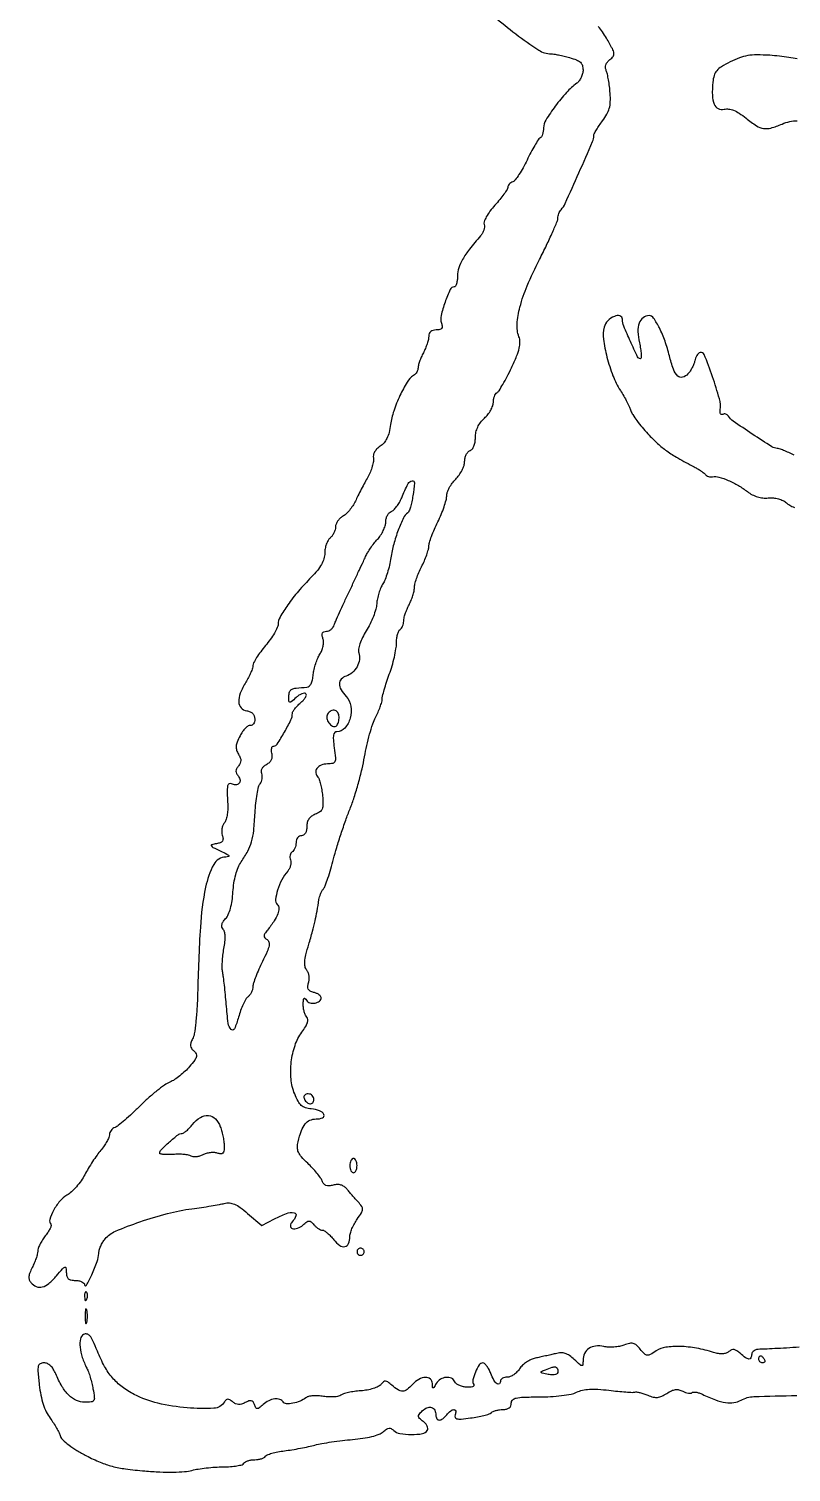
# Model space of a CAD drawing. Extents: x 163 to 1119, y 2 to 1130.
# Drawn here: x 204.5 to 417, y 1.5 to 404 of the extents above; entities that cross this region are included whole.
import ezdxf

# ---------------------------------------------------------------- set-up
doc = ezdxf.new("R2010")
doc.units = 0

msp = doc.modelspace()

# ---------------------------------------------------------------- linework, layer by layer
for points in [[(334.166161, 407.527665, 0.016236), (340.247791, 402.551971, 0.018912), (346.632976, 398.037518, 0.144383), (350.118034, 396.994423, -0.040693), (350.881764, 396.92906, -0.008634), (352.19561, 396.684565, -0.008982), (353.712965, 396.346501, -0.008427), (355.25, 395.947419, -0.025268), (357.168404, 395.30867, -0.092775), (358.250121, 394.635063, -0.13193), (358.808944, 393.756416, -0.076179), (359, 392.5097, -0.06401), (358.86973, 391.496287, -0.047325), (358.481448, 390.433474, -0.048022), (357.910528, 389.482803, -0.074334), (357.234717, 388.806704, 0.04987), (354.393676, 386.228828, 0.023807), (351.263674, 382.410534, 0.019888), (348.621612, 378.542713, 0.140798), (348, 376.379018, -0.040444), (347.926217, 375.468332, -0.043063), (347.706821, 374.601004, -0.047214), (347.385352, 373.896694, -0.124303), (347.001944, 373.501202, 0.111631), (346.483922, 372.992912, 0.010199), (345.530729, 371.445656, 0.012793), (344.467081, 369.526846, 0.009675), (343.395075, 367.36979, -0.015606), (342.294179, 365.218992, -0.020045), (341.143368, 363.318082, -0.018281), (340.080034, 361.831845, -0.13756), (339.393131, 361.320617, 0.059214), (338.86041, 361.040089, 0.059498), (338.409232, 360.642903, 0.065347), (338.102856, 360.194681, 0.117812), (338, 359.764212, -0.143567), (337.825799, 359.170027, -0.013084), (336.950044, 357.880383, -0.016095), (335.794691, 356.375922, -0.011909), (334.425683, 354.78606, 0.022914), (333.067458, 353.136678, 0.033084), (332.037264, 351.553682, 0.035947), (331.403265, 350.203209, 0.185449), (331.403002, 349.392178, -0.109491), (331.504059, 348.715717, -0.056392), (331.347905, 347.869515, -0.052089), (330.978847, 346.994737, -0.05413), (330.440802, 346.227319, 0.013117), (327.348162, 342.506, 0.035574), (325.423463, 339.66866, 0.05086), (324.35582, 337.29891, 0.08059), (324, 335.105644, -0.027152), (323.93533, 333.915647, -0.04276), (323.738145, 332.912283, -0.052616), (323.452352, 332.206303, -0.27703), (323.10858, 332, 0.293434), (321.975117, 331.272134, 0.022267), (320.543192, 327.734183, 0.026937), (319.453269, 324.030374, 0.13574), (319.53339, 321.894796, -0.052071), (319.724095, 320.969633, -0.191732), (319.562362, 320.406406, -0.18313), (319.050588, 320.092598, -0.046986), (318.067388, 320, 0.067179), (317.200518, 319.883, 0.10859), (316.544593, 319.537635, 0.120842), (316.139001, 318.980535, 0.096614), (315.993839, 318.25, -0.057552), (315.890549, 317.382416, -0.020209), (315.550673, 316.172672, -0.019755), (315.066113, 314.86074, -0.021857), (314.493839, 313.635693, 0.017153), (313.92203, 312.441073, 0.017608), (313.438815, 311.220325, 0.017643), (313.095424, 310.134951, 0.067888), (313, 309.435383, -0.080193), (312.907954, 308.865165, -0.05241), (312.632813, 308.256922, -0.051379), (312.228207, 307.704553, -0.066797), (311.75, 307.29969, 0.115266), (309.989032, 305.4914, 0.026364), (307.967049, 301.699716, 0.028135), (306.249497, 297.411181, 0.047151), (305.36332, 293.634058, -0.026651), (304.945745, 291.456995, -0.051068), (304.345031, 289.784603, -0.062932), (303.526257, 288.514449, -0.073248), (302.453055, 287.561198, 0.052065), (301.56115, 286.833917, 0.065002), (300.912547, 285.985773, 0.074351), (300.566539, 285.105748, 0.111179), (300.562643, 284.282688, -0.096457), (300.585094, 283.362557, -0.029225), (300.270263, 281.99554, -0.028075), (299.729331, 280.47084, -0.027219), (299.016137, 279, 0.004298), (298.161902, 277.426301, 0.002749), (297.195245, 275.584032, 0.002762), (296.267897, 273.768312, 0.005154), (295.540215, 272.286067, -0.032949), (294.804702, 270.97709, -0.02812), (293.866784, 269.701546, -0.029098), (292.878156, 268.636994, -0.068302), (292.00165, 268.000883, 0.064454), (291.236124, 267.454222, 0.055054), (290.587985, 266.703116, 0.057551), (290.147536, 265.871302, 0.093268), (290, 265.087261, -0.068639), (289.890125, 264.29065, -0.044567), (289.559375, 263.4204, -0.044187), (289.07415, 262.61201, -0.062371), (288.5, 262, 0.091198), (287.924524, 261.311448, 0.042858), (287.440625, 260.252485, 0.040563), (287.110861, 259.022177, 0.04523), (287, 257.799155, -0.071273), (286.775532, 256.232451, -0.055695), (286.112049, 254.644992, -0.044817), (284.960708, 252.950243, -0.02335), (283.25, 251.050176, 0.018191), (279.679319, 247.165576, 0.023184), (276.694197, 243.323868, 0.022754), (274.541417, 239.955726, 0.131555), (274, 237.933585, -0.11209), (273.788939, 237.003938, -0.021612), (272.971875, 235.471047, -0.022021), (271.839894, 233.731788, -0.018753), (270.5, 232, 0.014948), (269.159818, 230.294804, 0.018811), (268.028125, 228.635626, 0.01719), (267.19357, 227.200115, 0.123682), (267, 226.429556, -0.083082), (266.876575, 225.691892, -0.018383), (266.413598, 224.492284, -0.018624), (265.767899, 223.128998, -0.016988), (265.003738, 221.77417, 0.041035), (263.467376, 218.715606, 0.103978), (263.03339, 216.279006, 0.177825), (263.690141, 214.648545, 0.175476), (265.25, 213.819551, -0.0631), (266.222385, 213.553456, -0.102222), (266.928806, 213.073395, -0.110331), (267.352757, 212.382542, -0.082847), (267.5, 211.5, -0.060685), (267.40899, 210.752902, -0.092138), (267.139247, 210.158793, -0.121704), (266.739151, 209.808854, -0.169474), (266.271904, 209.742699, 0.201271), (265.688369, 209.623117, 0.049354), (264.921369, 208.979712, 0.042759), (264.118687, 208.004605, 0.031509), (263.398897, 206.804488, 0.023497), (262.619046, 205.105251, 0.073114), (262.323621, 203.883819, 0.097525), (262.432167, 202.834661, 0.065272), (262.934404, 201.733429, -0.039271), (263.453259, 200.73618, -0.100606), (263.61472, 199.942548, -0.114272), (263.445586, 199.211593, -0.059515), (262.934966, 198.421639, 0.05065), (262.421714, 197.657582, 0.122399), (262.25668, 197.002276, 0.123095), (262.417979, 196.348341, 0.051529), (262.926114, 195.589028, -0.139938), (263.40478, 194.50158, -0.223994), (263.106591, 193.551537, -0.215554), (262.168325, 193.153362, -0.133358), (261, 193.5, 0.291028), (260.342375, 193.491558, 0.205871), (259.922591, 192.858425, 0.052283), (259.794805, 191.156421, 0.007748), (259.950056, 187.710705, -0.029799), (259.951518, 186.156401, -0.030174), (259.76781, 184.61953, -0.031647), (259.443399, 183.308484, -0.097023), (259.007215, 182.508693, 0.081097), (258.604528, 181.822808, 0.052309), (258.363094, 180.93147, 0.051142), (258.308185, 179.982556, 0.065829), (258.460885, 179.12324, -0.058696), (258.65043, 178.138061, -0.17296), (258.469314, 177.482912, -0.153792), (257.89417, 177.04263, -0.043738), (256.793504, 176.74895, 0.024213), (255.536907, 176.46565, 0.494067), (255.411184, 176.153473, 0.145622), (255.857753, 175.740227, 0.005134), (258, 174.71284, -0.008648), (259.688049, 173.888635, -0.098017), (260.269281, 173.43106, -0.543699), (260.187781, 173.15545, -0.067188), (259.434141, 173.039142, 0.27399), (256.053031, 170.948457, 0.069705), (253.794664, 164.623755, 0.036338), (252.331217, 153.527675, 0.008753), (251.570926, 134.987003, -0.009534), (251.392909, 130.80535, -0.011928), (251.061396, 126.935924, -0.010201), (250.642518, 123.725015, -0.085526), (250.183037, 122.342008, 0.035229), (249.676463, 121.210593, 0.112611), (249.572971, 120.395306, 0.135147), (249.838772, 119.703207, 0.060756), (250.512689, 118.989469, -0.092955), (251.163593, 118.205131, -0.194635), (251.259124, 117.431455, -0.095804), (250.769763, 116.425173, -0.013926), (249.346664, 114.634464, -0.029368), (248.126159, 113.345378, -0.021714), (246.637263, 112.064131, -0.022091), (245.119517, 110.973748, -0.045131), (243.825752, 110.285981, 0.054932), (242.367351, 109.473727, 0.013972), (240.201642, 107.841454, 0.014073), (237.818723, 105.82641, 0.013828), (235.538545, 103.66898, -0.008222), (233.354897, 101.555995, -0.010359), (231.262153, 99.6764, -0.008652), (229.457583, 98.175549, -0.07767), (228.567782, 97.664384, 0.074123), (227.968438, 97.325679, 0.064345), (227.460536, 96.812188, 0.066861), (227.116957, 96.209169, 0.096389), (227, 95.60811, -0.101914), (226.846612, 94.863395, -0.025501), (226.29574, 93.743791, -0.024984), (225.52019, 92.501796, -0.022842), (224.60252, 91.304207, 0.019915), (223.53454, 89.927226, 0.0101), (222.296528, 88.116302, 0.010016), (221.092301, 86.193083, 0.014728), (220.119011, 84.452831, -0.033788), (219.106571, 82.794196, -0.025668), (217.788557, 81.119966, -0.026225), (216.382816, 79.672201, -0.053582), (215.114866, 78.726924, 0.085594), (213.172564, 77.076496, 0.04896), (211.435907, 74.52626, 0.049128), (210.361514, 71.997956, 0.279194), (210.695659, 70.637674, -0.284556), (210.780841, 70.275409, -0.033282), (210.450642, 69.472243, -0.031933), (209.885525, 68.486253, -0.020561), (209.114004, 67.417804, 0.026071), (208.304455, 66.270269, 0.026111), (207.619179, 65.045294, 0.02703), (207.137079, 63.91696, 0.086698), (206.993839, 63.115141, -0.060687), (206.891445, 62.30052, -0.019406), (206.547557, 61.127051, -0.019044), (206.059549, 59.838219, -0.02017), (205.483231, 58.615245, 0.025315), (204.809384, 57.14632, 0.073208), (204.5513, 56.060328, 0.103994), (204.657918, 55.176699, 0.091605), (205.111836, 54.365245, 0.123717), (206.60036, 53.27563, 0.162303), (208.270759, 53.16874, 0.111858), (210.14238, 54.144758, 0.042844), (212.223099, 56.240985, -0.005084), (213.942066, 58.256248, -0.126353), (214.53849, 58.666949, -0.474241), (214.87348, 58.46887, -0.034811), (214.973099, 57.25, 0.0586), (215.115289, 56.154064, 0.150422), (215.525056, 55.47769, 0.137217), (216.272994, 55.111989, 0.04554), (217.5, 55, -0.047804), (218.462641, 54.907753, -0.06508), (219.289403, 54.632813, -0.082155), (219.862818, 54.227789, -0.183835), (220.080948, 53.75, 0.745341), (220.586888, 53.634148, 0.02328), (222.063973, 56.554116, 0.017276), (223.571799, 60.251483, 0.08091), (224.007046, 62.5, -0.064557), (224.153514, 63.415322, -0.031884), (224.559515, 64.522899, -0.030998), (225.134672, 65.635595, -0.039372), (225.804248, 66.577955, -0.118634), (228.659932, 68.696025, -0.016957), (235.506796, 71.336686, -0.020278), (243.167175, 73.653003, -0.030717), (250, 74.978934, 0.004108), (252.67282, 75.351434, 0.004156), (255.328783, 75.766445, 0.004051), (257.634592, 76.16562, 0.016877), (259.012879, 76.464108, -0.080272), (260.449057, 76.589114, -0.082902), (261.83445, 76.251841, -0.057318), (263.411964, 75.351254, -0.018676), (265.516306, 73.682029), (269.506853, 70.266269), (272.987825, 72.133135, -0.031688), (276.30957, 73.652191, -0.133432), (278.471025, 73.869631, -0.470569), (278.984101, 72.986081, -0.108384), (277.912868, 71.312868, 0.18804), (277.43842, 70.232097, 0.34428), (277.967558, 69.49282, 0.158936), (279.430352, 69.534957, 0.098197), (280.919631, 70.427267, -0.022987), (281.986182, 71.306809, -0.154109), (282.626268, 71.531662, -0.191064), (283.204843, 71.323367, -0.038751), (283.979062, 70.525228, 0.038193), (284.543928, 69.941613, 0.037719), (285.193238, 69.448036, 0.04031), (285.827719, 69.106352, 0.103723), (286.33488, 69, -0.145105), (286.888123, 68.83599, -0.028885), (287.728039, 68.218241, -0.028354), (288.654544, 67.357541, -0.023097), (289.546924, 66.338691, 0.065001), (291.18866, 64.753617, 0.207724), (292.639251, 64.41642, 0.261006), (293.645162, 65.249757, 0.092344), (294, 67.154646, -0.071243), (294.140442, 68.135295, -0.027477), (294.599183, 69.43448, -0.026531), (295.259054, 70.809549, -0.029584), (296.039773, 72.055856, 0.014685), (297.256665, 73.875648, 0.127777), (297.547234, 74.795839, 0.168548), (297.307464, 75.622586, 0.030447), (296.289773, 76.888551, -0.003151), (295.505011, 77.762506, -0.002161), (294.625079, 78.763642, -0.002178), (293.785921, 79.735261, -0.00442), (293.136027, 80.508127, 0.071498), (292.388338, 81.187688, 0.081218), (291.510072, 81.59353, 0.075985), (290.499898, 81.714421, 0.053384), (289.364068, 81.555239, -0.04335), (288.196606, 81.367723, -0.109201), (287.349209, 81.491402, -0.132546), (286.732883, 81.937031, -0.079258), (286.278291, 82.725437, 0.063434), (285.803103, 83.613014, 0.016404), (284.817763, 84.906342, 0.016421), (283.58732, 86.318633, 0.016064), (282.258071, 87.657857, -0.020507), (280.508491, 89.452171, -0.078713), (279.663508, 90.757022, -0.106996), (279.397808, 92.038888, -0.056613), (279.596154, 93.657857, -0.025684), (280.509656, 96.760125, -0.083206), (281.542372, 98.633742, -0.125246), (282.863464, 99.641836, -0.100997), (284.618517, 100, 0.099987), (286.396107, 100.359063, 0.429669), (286.736137, 101.260971, 0.197672), (285.58627, 102.288723, 0.060063), (283.258777, 102.80696, -0.051799), (281.605867, 103.146515, -0.107185), (280.467316, 103.797908, -0.087681), (279.562851, 104.956933, -0.026789), (278.623992, 106.981717, -0.072168), (277.622031, 111.138596, -0.052325), (277.679794, 115.906426, -0.05271), (278.7198, 120.5141, -0.077232), (280.640946, 124.191042, 0.023178), (281.627015, 125.666041, 0.057543), (282.165311, 126.846058, 0.090155), (282.286916, 127.753644, 0.186821), (282.002429, 128.397571, -0.093106), (281.618073, 128.959717, -0.035768), (281.298962, 129.854599, -0.033881), (281.083411, 130.900222, -0.035407), (281.015313, 131.95, -0.013887), (281.05617, 133.159157, -0.151185), (281.226589, 133.609661, -0.45085), (281.496444, 133.626394, -0.05534), (281.914388, 133.104283, 0.186393), (282.872467, 132.394267, 0.113032), (284.300409, 132.331249, 0.122489), (285.533466, 132.888967, 0.229471), (286, 133.851984, 0.182674), (285.852675, 134.241775, 0.059531), (285.386162, 134.658551, 0.050135), (284.710156, 135.036719, 0.038539), (283.91034, 135.313196, -0.053673), (282.924907, 135.687519, -0.154121), (282.408663, 136.19425, -0.150125), (282.269446, 136.914885, -0.050077), (282.492959, 137.977815, 0.061483), (282.663643, 138.892304, 0.050332), (282.624968, 139.886798, 0.052188), (282.395787, 140.808417, 0.086392), (281.998304, 141.502044, -0.124031), (281.524461, 142.493272, -0.069472), (281.443337, 143.834766, -0.041526), (281.756026, 145.75618, -0.01152), (282.56353, 148.704056, 0.005568), (283.605841, 152.338768, 0.011457), (284.324343, 155.209797, 0.012439), (284.87355, 157.955283, 0.007972), (285.380637, 161.166573, -0.039875), (285.545328, 161.901747, -0.024569), (285.848849, 162.735284, -0.024569), (286.232656, 163.534988, -0.03989), (286.64315, 164.166573, 0.073629), (287.138714, 165.054437, 0.008923), (287.895232, 167.164556, 0.01044), (288.701839, 169.722008, 0.008426), (289.464066, 172.5, -0.010472), (290.352247, 175.685894, -0.005966), (291.551994, 179.5, -0.005955), (292.851877, 183.31243, -0.009804), (294.052109, 186.5, 0.016974), (295.213117, 189.722765, 0.009975), (296.39218, 193.646875, 0.009971), (297.415398, 197.621061, 0.016741), (298.095322, 201, -0.014174), (298.707875, 204.127034, -0.012833), (299.514675, 207.32065, -0.012973), (300.384593, 210.142238, -0.039509), (301.172446, 211.985191, 0.016245), (301.872009, 213.431654, 0.017118), (302.463156, 214.895729, 0.017003), (302.885094, 216.188359, 0.070494), (303, 216.999308, -0.060916), (303.109671, 217.896145, -0.008727), (303.5875, 219.686443, -0.009807), (304.234243, 221.792947, -0.008232), (305, 224, 0.016471), (305.765648, 226.330007, 0.014503), (306.4125, 228.805933, 0.014727), (306.865289, 231.073481, 0.041934), (307, 232.676866, -0.028862), (307.073503, 233.949161, -0.035119), (307.29375, 235.122015, -0.037754), (307.613836, 236.052539, -0.153807), (308, 236.5, 0.10003), (308.383614, 236.859508, 0.051918), (308.70806, 237.433213, 0.048678), (308.929649, 238.116348, 0.053235), (309.006161, 238.809017, -0.058781), (309.108842, 239.652977, -0.019904), (309.449327, 240.844664, -0.019481), (309.933895, 242.143591, -0.02118), (310.506161, 243.364307, 0.023992), (311.078018, 244.60221, 0.020618), (311.561185, 245.952848, 0.021127), (311.897501, 247.21674, 0.054509), (312, 248.154145, -0.064592), (312.129413, 249.151729, -0.017909), (312.5875, 250.665646, -0.017768), (313.23445, 252.357813, -0.017761), (314, 254, 0.01601), (314.767865, 255.632205, 0.016486), (315.421686, 257.294494, 0.016443), (315.892139, 258.768801, 0.064724), (316.031272, 259.710162, -0.070348), (316.18923, 260.701984, -0.013303), (316.775861, 262.442985, -0.013974), (317.57824, 264.454488, -0.012416), (318.522129, 266.5, 0.015558), (319.464297, 268.575971, 0.016204), (320.261897, 270.678835, 0.016094), (320.832205, 272.536049, 0.065494), (320.990857, 273.704545, -0.084972), (321.170269, 274.727116, -0.036703), (321.731689, 275.995881, -0.034958), (322.542629, 277.289768, -0.038934), (323.5, 278.409091, 0.042868), (324.456731, 279.545621, 0.036369), (325.265625, 280.891015, 0.037931), (325.822007, 282.23388, 0.079408), (326, 283.347557, -0.057041), (326.111631, 284.322899, -0.058533), (326.440625, 285.238807, -0.064772), (326.925896, 285.961784, -0.121564), (327.5, 286.361626, 0.136693), (328.101692, 286.807846, 0.067985), (328.581478, 287.635751, 0.056461), (328.895263, 288.740854, 0.040988), (329, 290.016364, -0.054972), (329.162165, 291.486901, -0.0536), (329.641094, 292.900038, -0.051869), (330.427543, 294.219489, -0.045591), (331.5, 295.41242, 0.039848), (332.456637, 296.45229, 0.036697), (333.265625, 297.658662, 0.038759), (333.824033, 298.845174, 0.090848), (334, 299.805654, -0.045691), (334.077103, 300.647626, -0.045773), (334.305842, 301.46107, -0.049795), (334.641724, 302.130387, -0.113637), (335.041165, 302.525442, 0.114595), (335.588083, 303.068403, 0.009072), (336.651096, 304.831006, 0.011936), (337.843393, 307.009987, 0.008855), (339.059717, 309.470566, 0.012235), (340.490821, 312.701899, 0.039265), (341.217306, 314.939295, 0.060344), (341.415228, 316.653832, 0.089627), (341.138771, 318.136107, -0.10916), (340.620093, 321.670591, -0.047041), (341.410183, 326.393231, -0.035554), (343.445077, 332.317579, -0.016814), (346.856007, 339.647139, 0.005182), (348.826731, 343.636611, 0.007366), (350.488952, 347.225646, 0.00445), (351.810624, 350.26577, 0.100636), (352, 351.197139, -0.052938), (352.064417, 351.803846, -0.036605), (352.258504, 352.466972, -0.036954), (352.542861, 353.084087, -0.060452), (352.880015, 353.55, 0.080868), (354.032563, 355.287139, 0.002099), (357.849149, 363.828769, 0.001726), (361.652785, 372.519303, 0.102635), (362, 374.192997, -0.119105), (362.130052, 374.731207, -0.014651), (362.717914, 375.798421, -0.016655), (363.508088, 377.041865, -0.013051), (364.443961, 378.337642, 0.034231), (365.642972, 380.155139, 0.061843), (366.321958, 381.801319, 0.058395), (366.599849, 383.627422, 0.027359), (366.551153, 386.020921, 0.011796), (366.368408, 387.867612, 0.011629), (366.098103, 389.712446, 0.011569), (365.786571, 391.316052, 0.043001), (365.481766, 392.298044, -0.076822), (365.275726, 393.164075, -0.100931), (365.373534, 393.968763, -0.094568), (365.788197, 394.708844, -0.060106), (366.512148, 395.385224, 0.079451), (367.405081, 396.286308, 0.198489), (367.612711, 397.171479, 0.084433), (367.17665, 398.444756, 0.007918), (365.542551, 401.33718, 0.018607), (364.404638, 403.123076, 0.025647), (363.245005, 404.630297, 0.024215)], [(418.670542, 395.588922, 0.010897), (416.375633, 395.996342, 0.011057), (413.718805, 396.348541, 0.010894), (411.035846, 396.584968, 0.015924), (407.453039, 396.707767, 0.041778), (404.890896, 396.499541, 0.048034), (402.611944, 395.891843, 0.027472), (400, 394.751897, 0.020242), (397.561495, 393.397727, 0.079286), (396.254842, 392.284481, 0.103992), (395.545683, 390.985357, 0.04929), (395.176321, 389.104693, 0.029634), (395.041676, 385.384962, 0.092833), (395.556667, 382.947306, 0.177857), (396.680844, 381.72933, 0.181788), (398.314249, 381.542735, -0.09309), (399.575309, 381.618819, -0.065298), (400.955077, 381.257974, -0.048962), (402.537548, 380.42595, -0.022404), (404.429332, 379.05616, 0.023482), (407.347078, 376.953069, 0.104571), (409.30549, 376.195263, 0.1113), (411.340016, 376.31925, 0.028314), (414.477461, 377.426136, -0.042182), (416.634325, 378.120523, -0.058166), (418.654935, 378.345632, -0.037517)], [(417.801882, 285.080099, 0.009969), (416.31401, 285.815259, 0.012408), (414.901868, 286.436029, 0.010727), (413.701522, 286.898701, 0.086829), (413.122596, 287, -0.142707), (411.642257, 287.431293, -0.004244), (406.166216, 290.983809, -0.005301), (400.853735, 294.576136, -0.103377), (399.497175, 296.004571, 0.089203), (399.184005, 296.353453, 0.095079), (398.775431, 296.561902, 0.099878), (398.335689, 296.598521, 0.109829), (397.932398, 296.45822, -0.18897), (397.602597, 296.398193, -0.22075), (397.347146, 296.583674, -0.115483), (397.217417, 297.037739, -0.045405), (397.245172, 297.691908, 0.102865), (397.020089, 300.818811, 0.014745), (395.074578, 306.969402, 0.008754), (392.781592, 313.186341, 0.399797), (391.65117, 313.717524, 0.114112), (391.184406, 313.43223, 0.053993), (390.734393, 312.883691, 0.049507), (390.367259, 312.178897, 0.049814), (390.146762, 311.417134, -0.048315), (389.900535, 310.556853, -0.025879), (389.442401, 309.550133, -0.02552), (388.863842, 308.562336, -0.036149), (388.244971, 307.753531, -0.145012), (386.745648, 306.819006, -0.266315), (385.394602, 307.165698, -0.115434), (384.183581, 309.05836, -0.025436), (383.079021, 312.780239, 0.025556), (381.852553, 316.909255, 0.032281), (380.285409, 320.571135, 0.031583), (378.662854, 323.32735, 0.248852), (377.395041, 324, 0.165603), (375.736091, 323.435053, 0.143863), (374.65177, 321.943426, 0.096305), (374.288351, 319.551699, 0.045966), (374.702741, 316.456522, -0.014819), (375.040872, 314.747462, -0.025648), (375.206148, 313.309103, -0.024575), (375.221255, 312.228658, -0.403953), (374.984413, 312, -0.288153), (374.214794, 312.483698, -0.005826), (372.186281, 316.827023, -0.010514), (370.378954, 321.051517, -0.096102), (370, 323.004932, 0.340947), (369.287652, 323.928156, 0.169266), (367.724864, 323.804584, 0.09792), (365.903124, 322.53275, 0.127269), (364.908077, 320.765984, 0.098863), (364.701009, 317.465661, 0.02897), (365.676976, 312.454464, 0.02973), (367.338913, 307.261126, 0.048483), (369.41594, 303.131865, -0.011108), (370.340983, 301.591177, -0.01017), (371.225295, 299.96537, -0.01023), (371.955361, 298.48202, -0.032477), (372.357066, 297.452374, 0.067252), (372.858724, 296.390502, 0.014705), (374.011235, 294.724032, 0.01506), (375.470772, 292.861131, 0.013944), (377.076571, 291.039791, 0.019342), (379.793423, 288.343277, 0.031052), (382.329473, 286.288789, 0.025847), (385.41467, 284.323828, 0.009256), (390, 281.837174, -0.015152), (391.001552, 281.278645, -0.016252), (391.943778, 280.672695, -0.015992), (392.716518, 280.102152, -0.070491), (393.106479, 279.693559, 0.104091), (393.441122, 279.386747, 0.059714), (393.944151, 279.164927, 0.055838), (394.528442, 279.055904, 0.060444), (395.106479, 279.083574, -0.11236), (396.871092, 278.986056, -0.031404), (399.492394, 278.053566, -0.03102), (402.309949, 276.634441, -0.034493), (404.827024, 274.921423, 0.046465), (406.138518, 274.074021, 0.046672), (407.582027, 273.484849, 0.046943), (409.101632, 273.176143, 0.048174), (410.638772, 273.160263, -0.043955), (412.05308, 273.157561, -0.042083), (413.466546, 272.909279, -0.044494), (414.727128, 272.453516, -0.071996), (415.679438, 271.830139, 0.049612), (416.602303, 271.16543, 0.024067), (417.895358, 270.497288, 0.023597)], [(419.262299, 36.3641, -0.001495), (415.742526, 36.145339, -0.001768), (412.412988, 35.960202, -0.00154), (409.601367, 35.822518, -0.011198), (408.25, 35.790815, 0.058713), (407.380673, 35.687444, 0.080137), (406.653882, 35.383943, 0.099453), (406.171693, 34.931336, 0.15594), (406, 34.394213, -0.101075), (405.798315, 33.406707, -0.321719), (405.25448, 33.076755, -0.141489), (404.325011, 33.424801, -0.024044), (402.847498, 34.638012, 0.036038), (401.893765, 35.383601, 0.109288), (401.131432, 35.682585, 0.138911), (400.42488, 35.597385, 0.074302), (399.666793, 35.138426, -0.089752), (398.880215, 34.694619, -0.071039), (397.920181, 34.507162, -0.057562), (396.766446, 34.581107, -0.032088), (395.398036, 34.92056, 0.032411), (390.636811, 36.098383, 0.038009), (386.011036, 36.570579, 0.042158), (382.044728, 36.338202, 0.109751), (379.385314, 35.332898, -0.017711), (377.70284, 34.313776, -0.155209), (376.859365, 34.141705, -0.174006), (376.119501, 34.500271, -0.023578), (374.954772, 35.807526, 0.036532), (373.883694, 36.94878, 0.124261), (372.993946, 37.431186, 0.120459), (371.96557, 37.441269, 0.033353), (370.410191, 36.965855, -0.044445), (369.145615, 36.609752, -0.027847), (367.620358, 36.410374, -0.027859), (366.08388, 36.381797, -0.044804), (364.785316, 36.547152, 0.079315), (362.494188, 36.679969, 0.122116), (360.633722, 36.014684, 0.136293), (359.432753, 34.627101, 0.111082), (359, 32.703241, -0.022318), (358.94453, 31.461125, -0.417728), (358.67131, 31.235557, -0.159471), (358.178295, 31.45426, -0.005098), (356.551067, 32.952025, 0.035572), (355.209986, 34.043343, 0.078599), (354.02778, 34.621846, 0.085816), (352.792763, 34.779538, 0.049109), (351.301067, 34.565741, -0.003378), (350.025461, 34.262032, -0.001994), (348.498323, 33.915729, -0.001995), (346.970489, 33.582061, -0.003418), (345.693226, 33.31757, 0.059457), (344.504452, 32.928723, 0.039457), (343.253209, 32.222612, 0.039491), (342.130105, 31.329913, 0.060128), (341.328216, 30.378168, -0.050048), (340.592449, 29.468408, -0.046605), (339.673996, 28.698587, -0.049879), (338.719958, 28.171471, -0.101621), (337.88499, 28, 0.051079), (337.163727, 27.926124, 0.071023), (336.553716, 27.70625, 0.091097), (336.1436, 27.381704, 0.181881), (336, 27, -0.188946), (335.685632, 26.1978, -0.382824), (335.061325, 26.139828, -0.106557), (334.151071, 27.177974, -0.03667), (333.306102, 29, 0.030321), (332.791051, 30.148567, 0.040033), (332.179826, 31.11875, 0.044964), (331.565708, 31.802108, 0.18943), (331.062113, 32, 0.255624), (330.050459, 31.446634, 0.044391), (329.006104, 29.445567, 0.044954), (328.31989, 27.246254, 0.193919), (328.547748, 25.922742, -0.318517), (328.52727, 25.598828, -0.144985), (328.159284, 25.345462, -0.068895), (327.423518, 25.213516, -0.030621), (326.436047, 25.234602, -0.042333), (325.376957, 25.41334, -0.047394), (324.404316, 25.764552, -0.053172), (323.650763, 26.223953, -0.138542), (323.274156, 26.727945, 0.196688), (322.368431, 27.690817, 0.130563), (320.853658, 27.94756, 0.112687), (319.231718, 27.416923, 0.126359), (318.080099, 26.25, -0.004477), (317.404826, 25.114135, -0.262137), (317.202085, 25, -0.400998), (317.065518, 25.130512, -0.006989), (317.030409, 26.25, 0.21495), (316.447554, 27.485396, 0.190165), (315.093195, 27.950308, 0.120345), (313.24314, 27.408865, 0.077902), (311.5, 26, -0.043456), (309.960054, 24.570057, -0.155192), (308.714252, 24.110227, -0.153965), (307.425572, 24.452863, -0.042567), (305.738422, 25.736725, 0.021427), (304.618398, 26.666248, 0.143178), (303.949201, 26.922305, 0.201113), (303.368919, 26.732638, 0.048918), (302.659681, 25.986725, -0.117522), (301.918247, 25.39401, -0.033374), (300.534656, 24.851483, -0.031644), (298.841037, 24.430378, -0.028822), (297.054042, 24.209814, 0.017459), (295.270012, 24.030647, 0.020111), (293.585886, 23.73249, 0.019633), (292.192675, 23.36976, 0.100022), (291.490814, 22.992376, -0.124654), (290.820511, 22.672957, -0.031984), (289.621238, 22.512845, -0.030548), (288.185334, 22.501789, -0.026881), (286.695235, 22.662031, 0.028683), (285.194765, 22.817924, 0.031168), (283.727756, 22.794242, 0.032808), (282.487472, 22.614331, 0.114111), (281.758464, 22.273901, -0.069514), (280.131173, 21.330652, -0.050499), (278.12024, 20.740187, -0.052646), (276.308796, 20.595888, -0.253084), (275.441979, 21.09388, 0.183125), (274.500711, 21.816869, 0.106032), (273.059967, 21.934513, 0.084212), (271.396791, 21.423989, 0.06753), (269.84959, 20.363881, -0.013988), (268.744059, 19.41827, -0.169618), (268.225988, 19.232921, -0.272869), (267.838571, 19.457439, -0.036614), (267.420888, 20.345567, 0.065647), (267.014804, 21.09331, 0.183606), (266.523764, 21.414328, 0.142806), (265.854429, 21.368841, 0.034977), (264.836117, 20.912292, -0.046741), (263.833219, 20.490657, -0.091047), (262.97465, 20.384541, -0.097982), (262.176465, 20.591721, -0.060931), (261.359862, 21.116304, 0.031013), (260.547511, 21.709494, 0.143074), (259.994457, 21.87122, 0.192493), (259.536014, 21.688079, 0.064295), (259.072263, 21.116925, -0.245446), (256.089947, 19.346037, -0.034177), (248.66743, 19.448914, -0.037812), (240.510467, 20.746673, -0.060549), (233.905704, 23.189957, -0.041969), (230.50632, 25.317202, -0.055897), (227.854033, 27.811555, -0.051177), (225.658007, 31.006826, -0.028466), (223.630425, 35.280874, 0.011128), (222.388236, 38.152309, 0.065433), (221.516357, 39.539192, 0.165696), (220.703522, 40.038083, 0.185142), (219.797724, 39.906677, 0.22111), (218.917658, 38.687835, 0.071824), (218.811173, 36.411899, 0.05613), (219.421245, 33.532538, 0.039368), (220.711986, 30.476474, -0.034549), (221.152539, 29.460774, -0.012833), (221.634576, 27.979027, -0.012646), (222.079375, 26.330643, -0.014921), (222.413688, 24.75, -0.01298), (222.780151, 22.367761, -0.170634), (222.595792, 21.508437, -0.233539), (221.93944, 21.094565, -0.02594), (220.117893, 21, -0.109575), (217.8087, 21.512208, -0.085207), (215.689231, 22.982721, -0.065982), (213.759931, 25.456015, -0.034511), (212.016952, 28.959073, 0.040704), (211.349783, 30.259375, 0.066564), (210.564087, 31.214536, 0.081384), (209.687513, 31.797773, 0.106573), (208.749513, 32, 0.115946), (207.675079, 31.747451, 0.228645), (207.150116, 31.07036, 0.074477), (207.06038, 29.607563, 0.006312), (207.438002, 25.845216, 0.021217), (207.88584, 22.98073, 0.029355), (208.544773, 20.465385, 0.033129), (209.402403, 18.325216, 0.048831), (210.451102, 16.595216, -0.016036), (211.382819, 15.263468, -0.014239), (212.266614, 13.82172, -0.014447), (212.987467, 12.478542, -0.041889), (213.378237, 11.5, 0.13336), (214.008833, 10.497221, 0.025176), (215.686985, 9.101039, 0.024423), (217.93224, 7.582191, 0.017319), (220.585047, 6.09383, 0.01965), (224.454385, 4.284688, 0.035969), (227.751665, 3.169423, 0.031185), (231.47634, 2.445746, 0.01126), (236.840744, 1.869376, 0.010125), (241.037933, 1.599275, 0.013865), (244.823218, 1.537624, 0.015064), (247.961122, 1.66814, 0.049632), (250, 2.019969, -0.027498), (251.706507, 2.392764, -0.01211), (253.996726, 2.705877, -0.011943), (256.44734, 2.921524, -0.015704), (258.690983, 2.994423, 0.01792), (260.724267, 3.069508, 0.02467), (262.538662, 3.292112, 0.022931), (263.975379, 3.609259, 0.190793), (264.5, 4, -0.128561), (264.903211, 4.384387, -0.04604), (265.636189, 4.70625, -0.041947), (266.542916, 4.926129, -0.038534), (267.5, 5, 0.036378), (268.454473, 5.069536, 0.0406), (269.353322, 5.276778, 0.044546), (270.076403, 5.579761, 0.133636), (270.464291, 5.942222, -0.164827), (270.948847, 6.342555, -0.020475), (272.264024, 6.782547, -0.022372), (273.920589, 7.182957, -0.016785), (275.773308, 7.47978, 0.009135), (277.85836, 7.781188, 0.006203), (280.220649, 8.197007, 0.006252), (282.492178, 8.655455, 0.01245), (284.27571, 9.085402, -0.020955), (286.184671, 9.511373, -0.00765), (288.917566, 9.958978, -0.007569), (291.924456, 10.35792, -0.008978), (294.77571, 10.640578, 0.016951), (297.635911, 10.970249, 0.024198), (300.141662, 11.470474, 0.026737), (302.131652, 12.083626, 0.094409), (303.273629, 12.769105, -0.034036), (304.204209, 13.492559, -0.114392), (304.92033, 13.766191, -0.15321), (305.559847, 13.658476, -0.078782), (306.223629, 13.176371, 0.15726), (307.94736, 12.293317, 0.03973), (311.126874, 12.03185, 0.038223), (314.247432, 12.26249, 0.220219), (315.593758, 13.151704, 0.159713), (315.72475, 13.694445, 0.087281), (315.550885, 14.36403, 0.071698), (315.105738, 15.056503, 0.056297), (314.44827, 15.661484, -0.024727), (313.404242, 16.50716, -0.191513), (313.129648, 17.058489, -0.19415), (313.310525, 17.643465, -0.025503), (314.199533, 18.628105, -0.098062), (315.494469, 19.494947, -0.176076), (316.756352, 19.552807, -0.197611), (317.661629, 18.801143, -0.122519), (318, 17.440983, 0.125018), (318.25489, 16.437502, 0.280254), (318.908712, 16.057206, 0.164082), (319.88201, 16.406912, 0.052015), (321, 17.5, -0.048038), (322.124485, 18.617023, -0.172705), (323.062134, 18.952962, -0.391944), (323.513013, 18.537042, -0.111719), (323.363435, 17.504714, 0.176654), (323.351662, 16.800138, 0.265284), (323.802809, 16.405105, 0.073528), (324.998927, 16.340731, 0.008746), (327.64482, 16.634342, 0.013922), (329.573399, 16.937369, 0.017103), (331.352853, 17.33136, 0.015662), (332.808602, 17.755361, 0.107143), (333.45, 18.129628, -0.086962), (333.97428, 18.464341, -0.033272), (334.796562, 18.744328, -0.031712), (335.74976, 18.935828, -0.033728), (336.7, 19, 0.053904), (337.703898, 19.108544, 0.109229), (338.421551, 19.440288, 0.132088), (338.848466, 19.993166, 0.099043), (339, 20.750652, -0.199807), (339.377318, 21.657163, -0.14089), (340.356637, 22.194739, -0.049265), (342.376757, 22.44577, -0.006317), (346.75, 22.500652, 0.01487), (349.940847, 22.5953, 0.016141), (353.033881, 22.879634, 0.016197), (355.666529, 23.294609, 0.064977), (357.211462, 23.804017, -0.058194), (358.821129, 24.358995, -0.038744), (360.756053, 24.628332, -0.030386), (363.155234, 24.628589, -0.014735), (366.211462, 24.352433, 0.005306), (368.686748, 24.081627, 0.007262), (370.920728, 23.893897, 0.004947), (372.790488, 23.782665, 0.08087), (373.412291, 23.852514, -0.107305), (373.93146, 23.88342, -0.020547), (374.863182, 23.69899, -0.021044), (375.952266, 23.387481, -0.018009), (377.070404, 22.970838, 0.036325), (378.590449, 22.466974, 0.086524), (379.773098, 22.378293, 0.085676), (380.923112, 22.694969, 0.035114), (382.341055, 23.487812, -0.033282), (383.656529, 24.22969, -0.077451), (384.737276, 24.554986, -0.092713), (385.740505, 24.507674, -0.064935), (386.801459, 24.106256, 0.036615), (387.58889, 23.756309, 0.047389), (388.3544, 23.5606, 0.055464), (388.992181, 23.532025, 0.181804), (389.370024, 23.703357, -0.189932), (389.76437, 23.874755, -0.047652), (390.477568, 23.83147, -0.04185), (391.34425, 23.619837, -0.031686), (392.251507, 23.250608, 0.021837), (395.905561, 21.67898, 0.053053), (398.740883, 20.935294, 0.073162), (401.053749, 20.925013, 0.093654), (403.065796, 21.610555, -0.120692), (406.592581, 22.605347, -0.006163), (418.565753, 22.873321, -0.005094)]]:
    msp.add_lwpolyline(points, format="xyb")
for points in [[(311.580806, 273.779968, -0.014351), (311.267229, 272.125076, -0.019112), (310.88241, 270.643892, -0.01664), (310.481607, 269.45706, -0.151102), (310.150895, 269.029968, 0.129587), (308.937546, 267.592616, 0.020931), (307.493974, 264.192446, 0.02364), (306.220772, 260.249932, 0.029882), (305.439712, 256.5, -0.02009), (305.048012, 254.415871, -0.017937), (304.477941, 252.288517, -0.018298), (303.826872, 250.413948, -0.051885), (303.195204, 249.184314, 0.045225), (302.601518, 248.065449, 0.024623), (302.070377, 246.602275, 0.02434), (301.673317, 245.049268, 0.035265), (301.488259, 243.64621, -0.05432), (301.226062, 242.111134, -0.022644), (300.558329, 240.11615, -0.022083), (299.643486, 238.025168, -0.026634), (298.597269, 236.154085, 0.023101), (297.516496, 234.252843, 0.036059), (296.785815, 232.517954, 0.043002), (296.424782, 231.046354, 0.116007), (296.50636, 229.979962, -0.114), (296.658389, 228.091063, -0.087517), (296.002683, 226.120963, -0.086317), (294.700577, 224.470964, -0.106187), (293.001061, 223.500337, 0.123414), (291.611098, 222.642555, 0.194448), (291.087465, 221.362096, 0.136414), (291.540037, 219.707972, 0.053), (292.977727, 217.793533, -0.15086), (294.260231, 215.142356, -0.102554), (294.080421, 211.771516, -0.114465), (292.628009, 209.019597, -0.21765), (290.396686, 208, 0.213798), (289.793535, 207.729742, 0.142184), (289.461683, 207.035348, 0.061597), (289.409288, 205.735919, 0.01337), (289.655054, 203.5, -0.00961), (289.987584, 200.670795, -0.125549), (289.828735, 199.633878, -0.249873), (289.217293, 199.14016, -0.047425), (287.742913, 199, 0.094475), (286.01914, 198.671361, 0.143679), (284.82486, 197.740286, 0.188173), (284.508034, 196.505729, 0.167699), (285.090399, 195.309601, -0.11463), (285.47474, 194.692646, -0.021128), (285.856222, 193.398336, -0.021695), (286.178902, 191.814552, -0.018258), (286.38573, 190.114892, -0.01741), (286.505934, 187.701403, -0.096948), (286.277003, 186.431389, -0.149175), (285.634254, 185.616424, -0.060952), (284.373477, 184.951896, 0.06036), (283.312868, 184.394471, 0.0904), (282.574376, 183.656895, 0.090675), (282.145071, 182.707961, 0.061075), (282, 181.524751, -0.04629), (281.901925, 180.467675, -0.08799), (281.60147, 179.670792, -0.119045), (281.121696, 179.179028, -0.141116), (280.5, 179, 0.128528), (279.92796, 178.850484, 0.100726), (279.440625, 178.429836, 0.089148), (279.112945, 177.800591, 0.075715), (279, 177.059017, -0.049898), (278.920822, 176.267589, -0.047594), (278.686224, 175.494274, -0.051271), (278.341311, 174.850901, -0.10606), (277.931826, 174.457866, 0.120278), (277.568591, 174.089081, 0.08161), (277.351412, 173.538229, 0.074149), (277.309672, 172.893627, 0.070879), (277.455937, 172.254232, -0.095008), (277.582699, 171.545392, -0.056681), (277.474909, 170.692577, -0.05393), (277.164713, 169.834072, -0.062116), (276.688805, 169.105382, 0.055148), (275.06623, 166.694766, 0.044825), (273.873964, 163.816094, 0.045571), (273.309198, 161.192043, 0.230536), (273.783965, 159.816035, -0.199011), (274.231017, 158.736176, -0.092049), (273.947999, 157.215107, -0.056476), (272.909013, 155.221225, -0.021343), (271.039763, 152.68895, 0.024243), (270.308994, 151.686869, 0.135954), (270.107634, 151.061194, 0.202889), (270.296507, 150.558238, 0.064501), (270.930911, 150.042699, -0.187706), (271.456501, 149.345735, -0.121147), (271.491207, 148.322815, -0.053636), (270.966005, 146.707586, -0.01019), (269.641148, 143.907405, 0.011561), (268.629961, 141.754946, 0.013597), (267.775837, 139.670358, 0.012537), (267.150156, 137.882285, 0.07804), (267, 136.9261, -0.068914), (266.899276, 136.198781, -0.044574), (266.595988, 135.403445, -0.044161), (266.151077, 134.664018, -0.062115), (265.624641, 134.103443, 0.089464), (265.012328, 133.375919, 0.021285), (264.280254, 131.964929, 0.021219), (263.566574, 130.246377, 0.019549), (262.979359, 128.426279, -0.031165), (261.834991, 125.142212, -0.540517), (260.906204, 124.971169, -0.160937), (260.106171, 126.658671, -0.010946), (259.560117, 132.010495, 0.004001), (259.32645, 134.665263, 0.004189), (259.053528, 137.275716, 0.004024), (258.780844, 139.525878, 0.0185), (258.564216, 140.821728, -0.047231), (258.43514, 142.009552, -0.016125), (258.467068, 143.744707, -0.015866), (258.625955, 145.669154, -0.017648), (258.903339, 147.511993, 0.019843), (259.183632, 149.431338, 0.036518), (259.234623, 151.008224, 0.045836), (259.07504, 152.207527, 0.141306), (258.683364, 152.916636, -0.123786), (258.334812, 153.499324, -0.13162), (258.314201, 154.163459, -0.090761), (258.653223, 154.939788, -0.035715), (259.375247, 155.862149, 0.081043), (260.121905, 157.017274, 0.035675), (260.731913, 158.737476, 0.030872), (261.181662, 160.871246, 0.021617), (261.433832, 163.315992, -0.024006), (261.702176, 165.801227, -0.027805), (262.200975, 168.128226, -0.030399), (262.886213, 170.14499, -0.054536), (263.719489, 171.680214, 0.028615), (265.548588, 174.670082, 0.054155), (266.604591, 177.286526, 0.043345), (267.205874, 180.433916, 0.012599), (267.585759, 185.362045, -0.013143), (267.798402, 188.08196, -0.016653), (268.144181, 190.578844, -0.014757), (268.55967, 192.624059, -0.116216), (268.987797, 193.485297, 0.077583), (269.344129, 194.08263, 0.055966), (269.552309, 194.831353, 0.055814), (269.589616, 195.610109, 0.075836), (269.439694, 196.29656, -0.111128), (269.335749, 197.008098, -0.103682), (269.541371, 197.715405, -0.088622), (270.053037, 198.366145, -0.059143), (270.832244, 198.91022, 0.062047), (271.670709, 199.502919, 0.097359), (272.194331, 200.209996, 0.101872), (272.397253, 201.038235, 0.073383), (272.293172, 201.986912, -0.045912), (272.165553, 202.757998, -0.077822), (272.219729, 203.408655, -0.115745), (272.438062, 203.839683, -0.22138), (272.782402, 204, 0.255705), (273.775094, 204.54319, 0.012451), (275.787901, 207.866808, 0.01737), (277.57281, 211.254705, 0.113017), (278, 213.120501, -0.134489), (278.144158, 213.646754, -0.031993), (278.660937, 214.404221, -0.030631), (279.388744, 215.227507, -0.026097), (280.25, 216.003628, 0.034533), (281.057958, 216.756782, 0.055431), (281.620551, 217.511297, 0.076111), (281.876175, 218.154985, 0.257914), (281.756131, 218.574456, 0.22355), (281.326508, 218.730003, 0.069669), (280.641472, 218.568443, 0.054299), (279.82875, 218.146144, 0.036982), (279.006131, 217.505548, -0.007169), (277.682903, 216.342113, -0.22218), (277.272112, 216.228587, -0.349946), (277.038406, 216.489778, -0.014167), (277, 217.845012, -0.07885), (277.197816, 219.091595, -0.19836), (277.78351, 219.778012, -0.092043), (279.02694, 220.147992, -0.010152), (282, 220.402314, 0.167035), (282.651801, 220.674858, 0.090951), (283.191356, 221.366727, 0.064196), (283.591491, 222.453728, 0.032343), (283.824458, 223.89882, -0.031479), (284.058795, 225.368564, -0.02251), (284.496719, 226.975513, -0.022842), (285.055437, 228.474654, -0.044434), (285.657386, 229.599857, 0.050264), (286.206458, 230.655567, 0.04614), (286.553066, 231.830186, 0.048477), (286.665748, 232.978135, 0.077228), (286.51554, 233.951037, -0.039784), (286.291538, 234.917276, -0.146486), (286.37971, 235.531294, -0.202264), (286.763106, 235.880054, -0.084949), (287.463997, 236, 0.098958), (288.119245, 236.130966, 0.070116), (288.76632, 236.514062, 0.06728), (289.307294, 237.081091, 0.075788), (289.65235, 237.75, -0.021716), (290.064032, 238.816513, -0.002446), (291.114185, 241.189063, -0.002963), (292.39495, 244.000049, -0.002403), (293.800886, 247, 0.000723), (295.239338, 250.042687, 0.000804), (296.618444, 252.983056, 0.000742), (297.786678, 255.494002, 0.004221), (298.394891, 256.835934, -0.031796), (298.953171, 257.906533, -0.015184), (299.797122, 259.209954, -0.014984), (300.76428, 260.522761, -0.020628), (301.71497, 261.637456, 0.041413), (302.589502, 262.753568, 0.034544), (303.328772, 264.06659, 0.035887), (303.83757, 265.370689, 0.075203), (304, 266.444533, -0.061055), (304.115153, 267.384043, -0.060261), (304.453889, 268.272383, -0.06575), (304.953988, 268.978878, -0.114774), (305.545153, 269.378953, 0.106127), (306.232494, 269.827188, 0.033714), (307.037874, 270.756528, 0.031933), (307.820044, 271.943078, 0.030621), (308.456966, 273.235942, -0.014084), (310.232493, 277.162283, -0.240882), (311.328489, 277.987161, -0.487985), (311.999058, 277.380314, -0.02146)], [(287.66643, 212.573113, 0.175731), (287.644329, 211.378422, 0.104412), (288.381802, 210.141078, 0.127958), (289.442264, 209.460292, 0.282574), (290.342009, 209.675343, 0.098079), (290.595279, 210.053718, 0.034042), (290.806715, 210.67859, 0.032267), (290.951477, 211.416548, 0.03231), (291, 212.166667, 0.157184), (290.610762, 213.37424, 0.209444), (289.63027, 213.954333, 0.193746), (288.475738, 213.645442, 0.140977)], [(281.229167, 105.8125, 0.113253), (281.877068, 104.749304, 0.165501), (282.846361, 104.257027, 0.244413), (283.653027, 104.540134, 0.190724), (284, 105.416667, 0.099038), (283.879125, 106.020927, 0.097945), (283.534896, 106.534896, 0.097945), (283.020927, 106.879125, 0.099038), (282.416667, 107, 0.077096), (281.841384, 106.910766, 0.119977), (281.414714, 106.651172, 0.144529), (281.204183, 106.264262, 0.134046)], [(257.902175, 97.850777, -0.020118), (258.322621, 96.468109, -0.015071), (258.677514, 94.916302, -0.015296), (258.92315, 93.432904, -0.03339), (259, 92.283389, -0.033183), (258.918381, 91.05492, -0.176058), (258.611523, 90.467265, -0.214326), (258.040996, 90.278983, -0.051001), (257.037773, 90.488011, 0.066709), (256.136407, 90.646554, 0.039879), (255.047283, 90.604247, 0.039232), (253.94922, 90.385126, 0.054054), (253.017106, 90.009155, -0.047759), (252.140629, 89.642762, -0.047734), (251.210403, 89.449242, -0.052038), (250.36572, 89.4444, -0.114325), (249.757202, 89.650058, 0.093356), (249.054851, 89.920377, 0.021794), (247.798918, 90.094354, 0.021731), (246.312292, 90.169659, 0.019811), (244.777869, 90.119833, -0.015463), (243.329445, 90.060192, -0.025753), (242.109749, 90.110553, -0.023812), (241.191134, 90.240357, -0.360165), (241, 90.47128, -0.201513), (241.408653, 91.444068, -0.012832), (243.719201, 93.595417, -0.013911), (246.129492, 95.610182, -0.168681), (247.252103, 96, 0.150306), (247.743557, 96.151152, 0.027556), (248.507802, 96.734375, 0.027423), (249.355376, 97.54284, 0.021919), (250.17866, 98.5, -0.084799), (252.343455, 100.457233, -0.163882), (254.585494, 101.008313, -0.182506), (256.535994, 100.078355, -0.107772)], [(294, 87, 0.048028), (294.073693, 86.234582, 0.068025), (294.29375, 85.5875, 0.088204), (294.618118, 85.151477, 0.191087), (295, 85, 0.191087), (295.381882, 85.151477, 0.088204), (295.70625, 85.5875, 0.068025), (295.926307, 86.234582, 0.048028), (296, 87, 0.048028), (295.926307, 87.765418, 0.068025), (295.70625, 88.4125, 0.088204), (295.381882, 88.848523, 0.191087), (295, 89, 0.191087), (294.618118, 88.848523, 0.088204), (294.29375, 88.4125, 0.068025), (294.073693, 87.765418, 0.048028)], [(296, 63, 0.099038), (296.076342, 62.618362, 0.097945), (296.29375, 62.29375, 0.097945), (296.618362, 62.076342, 0.099038), (297, 62, 0.099038), (297.381638, 62.076342, 0.097945), (297.70625, 62.29375, 0.097945), (297.923658, 62.618362, 0.099038), (298, 63, 0.099038), (297.923658, 63.381638, 0.097945), (297.70625, 63.70625, 0.097945), (297.381638, 63.923658, 0.099038), (297, 64, 0.099038), (296.618362, 63.923658, 0.097945), (296.29375, 63.70625, 0.097945), (296.076342, 63.381638, 0.099038)], [(220.078947, 50.416667, 0.018894), (220.137993, 49.670344, 0.168741), (220.279315, 49.37858, 0.470617), (220.461564, 49.395823, 0.054073), (220.683114, 49.8125, 0.051402), (220.839148, 50.359369, 0.05415), (220.876576, 50.916927, 0.060344), (220.797407, 51.402231, 0.126455), (220.604167, 51.729167, 0.296942), (220.385309, 51.77538, 0.208169), (220.200665, 51.592839, 0.077125), (220.089945, 51.112848, 0.028489)], [(220.232003, 45, 0.011065), (220.259713, 43.748017, 0.052887), (220.366341, 43.042188, 0.542911), (220.521012, 42.99086, 0.161593), (220.689326, 43.25, 0.039571), (220.831531, 44.047266, 0.024357), (220.877971, 45, 0.024357), (220.831531, 45.952734, 0.039571), (220.689326, 46.75, 0.161593), (220.521012, 47.00914, 0.542911), (220.366341, 46.957812, 0.052887), (220.259713, 46.251983, 0.011065)], [(409.5, 33, -0.082592), (409.656512, 32.6179, -0.161196), (409.6254, 32.29375, -0.182303), (409.413961, 32.078288, -0.108972), (409.059017, 32, -0.093332), (408.654762, 32.076123, -0.09642), (408.311086, 32.29375, -0.099167), (408.081062, 32.618444, -0.105053), (408, 33, -0.042167), (408.032345, 33.382849, -0.061769), (408.129539, 33.70625, -0.081139), (408.272352, 33.92554, -0.210953), (408.440983, 34, -0.151918), (408.65171, 33.934461, -0.038439), (408.933975, 33.70625, -0.035638), (409.231006, 33.382774, -0.029505)], [(352, 29.638672, -0.155923), (351.818759, 29.071614, -0.164572), (351.345672, 28.729664, -0.093142), (350.518533, 28.635044, -0.029267), (349.277953, 28.797696, -0.00605), (347.633711, 29.132683, -0.210906), (347.322615, 29.358937, -0.44332), (347.403525, 29.613015, -0.013845), (348.527953, 30.088739, -0.01426), (350.424376, 30.768203, -0.111566), (351.351818, 30.854991, -0.267064), (351.827812, 30.492497, -0.099829)]]:
    msp.add_lwpolyline(points, format="xyb", close=True)

doc.saveas('drawing.dxf')
